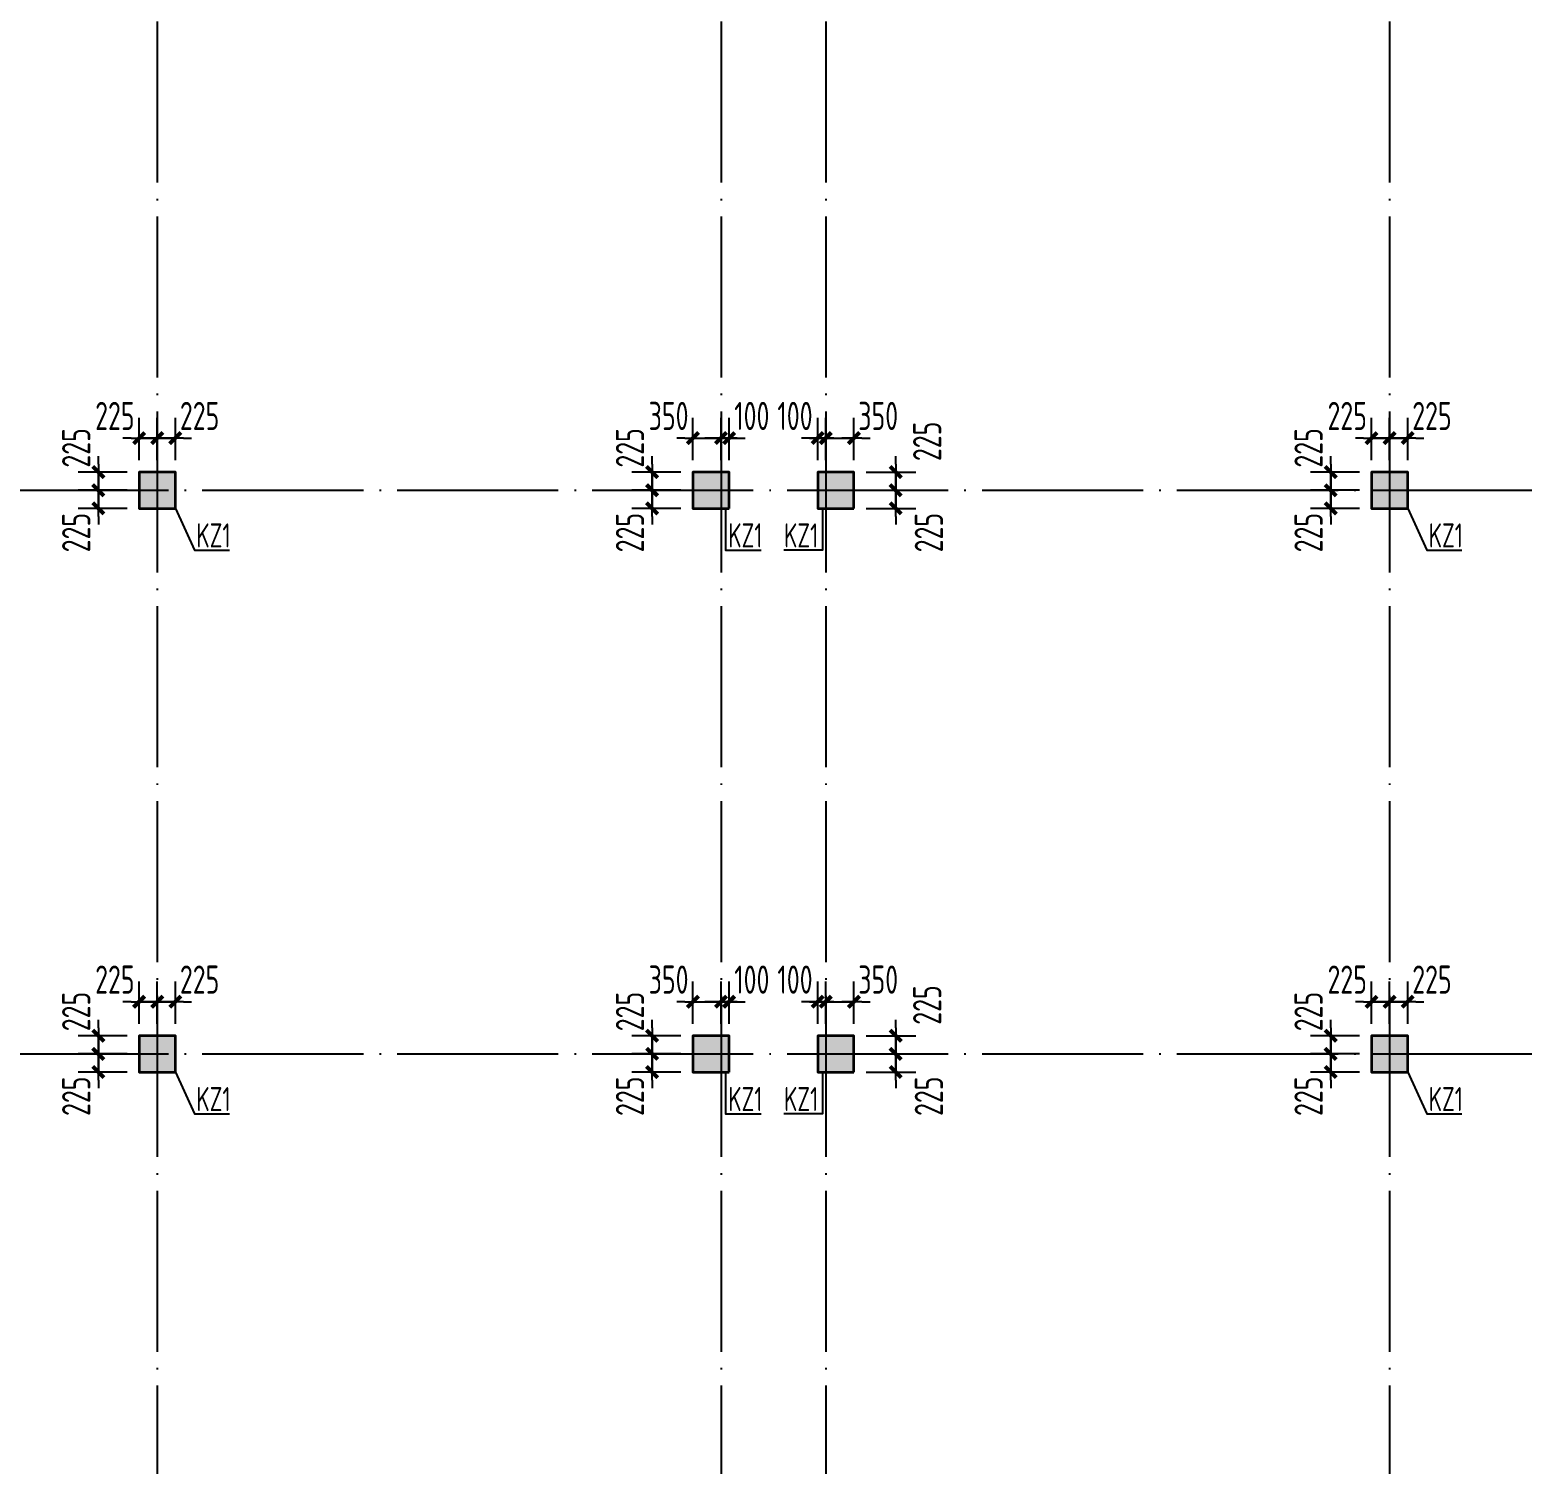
# Model space of a CAD drawing. Extents: x 8268344 to 8869063, y 669070 to 951310.
# Drawn here: x 8479127 to 8497654, y 915453 to 933266 of the extents above; entities that cross this region are included whole.
import ezdxf

# ---------------------------------------------------------------- set-up
doc = ezdxf.new("R2010")
doc.units = 0
doc.header["$LTSCALE"] = 1000
doc.linetypes.add('DOTE', pattern=[2.42, 2, -0.2, 0.02, -0.2])
doc.layers.get('0').update_dxf_attribs({"linetype": 'CONTINUOUS'})
doc.layers.get('Defpoints').update_dxf_attribs({"linetype": 'CONTINUOUS'})
for name, color, linetype in [('DIM', 3, 'CONTINUOUS'), ('DOTE', 1, 'DOTE'), ('PUB_TEXT', 7, 'CONTINUOUS'), ('柱涂实', 54, 'CONTINUOUS')]:
    doc.layers.add(name, color=color, linetype=linetype)
doc.layers.add('柱', color=2, linetype='CONTINUOUS', lineweight=35)
doc.styles.add('HZTXT', font='tssdeng.shx', dxfattribs={"width": 0.75, "bigfont": 'HZTXT.shx'})
doc.styles.add('TSSD_Dimension', font='Tssdeng.shx', dxfattribs={"width": 0.7, "bigfont": 'tssdchn.shx'})
doc.dimstyles.new('TSSD_100_100$0', dxfattribs={"dimtxt": 350, "dimasz": 100, "dimexe": 250, "dimexo": 150, "dimgap": 100, "dimtad": 1, "dimdec": 0, "dimzin": 0, "dimdsep": 46, "dimtxsty": 'TSSD_Dimension', "dimblk": '_TSDBK', "dimblk1": '_TSDBK', "dimblk2": '_TSDBK', "dimsah": 1, "dimcen": 0, "dimclrt": 7, "dimadec": 0, "dimazin": 0, "dimtfac": 1, "dimtdec": 0, "dimtix": 1, "dimtmove": 2, "dimatfit": 3, "dimldrblk": '_TSDBK', "dimfxl": 0, "dimtolj": 1, "dimtzin": 0, "dimarcsym": 0})

# ---------------------------------------------------------------- blocks, each defined once
blk = doc.blocks.new('_TSDBK')
blk.add_line((-1, 0), (1.5, 0))
at = {"const_width": 0.5}
blk.add_lwpolyline([(-0.7, -0.7), (0.7, 0.7)], dxfattribs=at)
blk = doc.blocks.new('*D92')
at = {"layer": 'Defpoints', "color": 0}
for p in [(8480483, 920773), (8479977, 920548), (8480483, 920548)]:
    blk.add_point(p, dxfattribs=at)
at = {"layer": 'DIM', "color": 0, "lineweight": -2}
for p, q in [((8479977, 920873), (8479977, 920973)), ((8480333, 920773), (8479727, 920773)), ((8479977, 920773), (8479977, 920548)), ((8480333, 920548), (8479727, 920548)), ((8479977, 920448), (8479977, 920348))]:
    blk.add_line(p, q, dxfattribs=at)
at = {"layer": 'DIM', "color": 0, "lineweight": -2, "xscale": 100, "yscale": 100, "zscale": 100}
for p, rotation in [((8479977, 920773), 270), ((8479977, 920548), 90)]:
    blk.add_blockref('_TSDBK', p, dxfattribs=dict(at, rotation=rotation))
at = {"layer": 'DIM', "color": 7, "insert": (8479702, 921074), "char_height": 350, "attachment_point": 5, "rotation": 90, "style": 'TSSD_Dimension'}
blk.add_mtext('\\A1;225', dxfattribs=at)
blk = doc.blocks.new('*D93')
at = {"layer": 'Defpoints', "color": 0}
for p in [(8480483, 920548), (8479977, 920323), (8480483, 920323)]:
    blk.add_point(p, dxfattribs=at)
at = {"layer": 'DIM', "color": 0, "lineweight": -2}
for p, q in [((8479977, 920648), (8479977, 920748)), ((8480333, 920548), (8479727, 920548)), ((8479977, 920548), (8479977, 920323)), ((8480333, 920323), (8479727, 920323)), ((8479977, 920223), (8479977, 920123))]:
    blk.add_line(p, q, dxfattribs=at)
at = {"layer": 'DIM', "color": 0, "lineweight": -2, "xscale": 100, "yscale": 100, "zscale": 100}
for p, rotation in [((8479977, 920548), 270), ((8479977, 920323), 90)]:
    blk.add_blockref('_TSDBK', p, dxfattribs=dict(at, rotation=rotation))
at = {"layer": 'DIM', "color": 7, "insert": (8479702, 920022), "char_height": 350, "attachment_point": 5, "rotation": 90, "style": 'TSSD_Dimension'}
blk.add_mtext('\\A1;225', dxfattribs=at)
blk = doc.blocks.new('*D94')
at = {"layer": 'Defpoints', "color": 0}
for p in [(8480933, 921196), (8480708, 920773), (8480933, 920773)]:
    blk.add_point(p, dxfattribs=at)
at = {"layer": 'DIM', "color": 0, "lineweight": -2}
for p, q in [((8480708, 920923), (8480708, 921446)), ((8480933, 920923), (8480933, 921446)), ((8480608, 921196), (8480508, 921196)), ((8480708, 921196), (8480933, 921196)), ((8481033, 921196), (8481133, 921196))]:
    blk.add_line(p, q, dxfattribs=at)
at = {"layer": 'DIM', "color": 0, "lineweight": -2, "xscale": 100, "yscale": 100, "zscale": 100}
blk.add_blockref('_TSDBK', (8480708, 921196), dxfattribs=at)
at = {"layer": 'DIM', "color": 0, "lineweight": -2, "xscale": 100, "yscale": 100, "zscale": 100, "rotation": 180}
blk.add_blockref('_TSDBK', (8480933, 921196), dxfattribs=at)
at = {"layer": 'DIM', "color": 7, "insert": (8481234, 921471), "char_height": 350, "attachment_point": 5, "style": 'TSSD_Dimension'}
blk.add_mtext('\\A1;225', dxfattribs=at)
blk = doc.blocks.new('*D95')
at = {"layer": 'Defpoints', "color": 0}
for p in [(8480708, 921196), (8480483, 920773), (8480708, 920773)]:
    blk.add_point(p, dxfattribs=at)
at = {"layer": 'DIM', "color": 0, "lineweight": -2}
for p, q in [((8480483, 920923), (8480483, 921446)), ((8480708, 920923), (8480708, 921446)), ((8480383, 921196), (8480283, 921196)), ((8480483, 921196), (8480708, 921196)), ((8480808, 921196), (8480908, 921196))]:
    blk.add_line(p, q, dxfattribs=at)
at = {"layer": 'DIM', "color": 0, "lineweight": -2, "xscale": 100, "yscale": 100, "zscale": 100}
blk.add_blockref('_TSDBK', (8480483, 921196), dxfattribs=at)
at = {"layer": 'DIM', "color": 0, "lineweight": -2, "xscale": 100, "yscale": 100, "zscale": 100, "rotation": 180}
blk.add_blockref('_TSDBK', (8480708, 921196), dxfattribs=at)
at = {"layer": 'DIM', "color": 7, "insert": (8480182, 921471), "char_height": 350, "attachment_point": 5, "style": 'TSSD_Dimension'}
blk.add_mtext('\\A1;225', dxfattribs=at)
blk = doc.blocks.new('*D96')
at = {"layer": 'Defpoints', "color": 0}
for p in [(8480483, 927773), (8479977, 927548), (8480483, 927548)]:
    blk.add_point(p, dxfattribs=at)
at = {"layer": 'DIM', "color": 0, "lineweight": -2}
for p, q in [((8479977, 927873), (8479977, 927973)), ((8480333, 927773), (8479727, 927773)), ((8479977, 927773), (8479977, 927548)), ((8480333, 927548), (8479727, 927548)), ((8479977, 927448), (8479977, 927348))]:
    blk.add_line(p, q, dxfattribs=at)
at = {"layer": 'DIM', "color": 0, "lineweight": -2, "xscale": 100, "yscale": 100, "zscale": 100}
for p, rotation in [((8479977, 927773), 270), ((8479977, 927548), 90)]:
    blk.add_blockref('_TSDBK', p, dxfattribs=dict(at, rotation=rotation))
at = {"layer": 'DIM', "color": 7, "insert": (8479702, 928074), "char_height": 350, "attachment_point": 5, "rotation": 90, "style": 'TSSD_Dimension'}
blk.add_mtext('\\A1;225', dxfattribs=at)
blk = doc.blocks.new('*D97')
at = {"layer": 'Defpoints', "color": 0}
for p in [(8480483, 927548), (8479977, 927323), (8480483, 927323)]:
    blk.add_point(p, dxfattribs=at)
at = {"layer": 'DIM', "color": 0, "lineweight": -2}
for p, q in [((8479977, 927648), (8479977, 927748)), ((8480333, 927548), (8479727, 927548)), ((8479977, 927548), (8479977, 927323)), ((8480333, 927323), (8479727, 927323)), ((8479977, 927223), (8479977, 927123))]:
    blk.add_line(p, q, dxfattribs=at)
at = {"layer": 'DIM', "color": 0, "lineweight": -2, "xscale": 100, "yscale": 100, "zscale": 100}
for p, rotation in [((8479977, 927548), 270), ((8479977, 927323), 90)]:
    blk.add_blockref('_TSDBK', p, dxfattribs=dict(at, rotation=rotation))
at = {"layer": 'DIM', "color": 7, "insert": (8479702, 927022), "char_height": 350, "attachment_point": 5, "rotation": 90, "style": 'TSSD_Dimension'}
blk.add_mtext('\\A1;225', dxfattribs=at)
blk = doc.blocks.new('*D98')
at = {"layer": 'Defpoints', "color": 0}
for p in [(8480933, 928196), (8480708, 927773), (8480933, 927773)]:
    blk.add_point(p, dxfattribs=at)
at = {"layer": 'DIM', "color": 0, "lineweight": -2}
for p, q in [((8480708, 927923), (8480708, 928446)), ((8480933, 927923), (8480933, 928446)), ((8480608, 928196), (8480508, 928196)), ((8480708, 928196), (8480933, 928196)), ((8481033, 928196), (8481133, 928196))]:
    blk.add_line(p, q, dxfattribs=at)
at = {"layer": 'DIM', "color": 0, "lineweight": -2, "xscale": 100, "yscale": 100, "zscale": 100}
blk.add_blockref('_TSDBK', (8480708, 928196), dxfattribs=at)
at = {"layer": 'DIM', "color": 0, "lineweight": -2, "xscale": 100, "yscale": 100, "zscale": 100, "rotation": 180}
blk.add_blockref('_TSDBK', (8480933, 928196), dxfattribs=at)
at = {"layer": 'DIM', "color": 7, "insert": (8481234, 928471), "char_height": 350, "attachment_point": 5, "style": 'TSSD_Dimension'}
blk.add_mtext('\\A1;225', dxfattribs=at)
blk = doc.blocks.new('*D99')
at = {"layer": 'Defpoints', "color": 0}
for p in [(8480708, 928196), (8480483, 927773), (8480708, 927773)]:
    blk.add_point(p, dxfattribs=at)
at = {"layer": 'DIM', "color": 0, "lineweight": -2}
for p, q in [((8480483, 927923), (8480483, 928446)), ((8480708, 927923), (8480708, 928446)), ((8480383, 928196), (8480283, 928196)), ((8480483, 928196), (8480708, 928196)), ((8480808, 928196), (8480908, 928196))]:
    blk.add_line(p, q, dxfattribs=at)
at = {"layer": 'DIM', "color": 0, "lineweight": -2, "xscale": 100, "yscale": 100, "zscale": 100}
blk.add_blockref('_TSDBK', (8480483, 928196), dxfattribs=at)
at = {"layer": 'DIM', "color": 0, "lineweight": -2, "xscale": 100, "yscale": 100, "zscale": 100, "rotation": 180}
blk.add_blockref('_TSDBK', (8480708, 928196), dxfattribs=at)
at = {"layer": 'DIM', "color": 7, "insert": (8480182, 928471), "char_height": 350, "attachment_point": 5, "style": 'TSSD_Dimension'}
blk.add_mtext('\\A1;225', dxfattribs=at)
blk = doc.blocks.new('*D116')
at = {"layer": 'Defpoints', "color": 0}
for p in [(8487358, 927773), (8486852, 927548), (8487358, 927548)]:
    blk.add_point(p, dxfattribs=at)
at = {"layer": 'DIM', "color": 0, "lineweight": -2}
for p, q in [((8486852, 927873), (8486852, 927973)), ((8487208, 927773), (8486602, 927773)), ((8486852, 927773), (8486852, 927548)), ((8487208, 927548), (8486602, 927548)), ((8486852, 927448), (8486852, 927348))]:
    blk.add_line(p, q, dxfattribs=at)
at = {"layer": 'DIM', "color": 0, "lineweight": -2, "xscale": 100, "yscale": 100, "zscale": 100}
for p, rotation in [((8486852, 927773), 270), ((8486852, 927548), 90)]:
    blk.add_blockref('_TSDBK', p, dxfattribs=dict(at, rotation=rotation))
at = {"layer": 'DIM', "color": 7, "insert": (8486577, 928074), "char_height": 350, "attachment_point": 5, "rotation": 90, "style": 'TSSD_Dimension'}
blk.add_mtext('\\A1;225', dxfattribs=at)
blk = doc.blocks.new('*D117')
at = {"layer": 'Defpoints', "color": 0}
for p in [(8487358, 927548), (8486852, 927323), (8487358, 927323)]:
    blk.add_point(p, dxfattribs=at)
at = {"layer": 'DIM', "color": 0, "lineweight": -2}
for p, q in [((8486852, 927648), (8486852, 927748)), ((8487208, 927548), (8486602, 927548)), ((8486852, 927548), (8486852, 927323)), ((8487208, 927323), (8486602, 927323)), ((8486852, 927223), (8486852, 927123))]:
    blk.add_line(p, q, dxfattribs=at)
at = {"layer": 'DIM', "color": 0, "lineweight": -2, "xscale": 100, "yscale": 100, "zscale": 100}
for p, rotation in [((8486852, 927548), 270), ((8486852, 927323), 90)]:
    blk.add_blockref('_TSDBK', p, dxfattribs=dict(at, rotation=rotation))
at = {"layer": 'DIM', "color": 7, "insert": (8486577, 927022), "char_height": 350, "attachment_point": 5, "rotation": 90, "style": 'TSSD_Dimension'}
blk.add_mtext('\\A1;225', dxfattribs=at)
blk = doc.blocks.new('*D118')
at = {"layer": 'Defpoints', "color": 0}
for p in [(8487808, 928196), (8487708, 927773), (8487808, 927773)]:
    blk.add_point(p, dxfattribs=at)
at = {"layer": 'DIM', "color": 0, "lineweight": -2}
for p, q in [((8487708, 927923), (8487708, 928446)), ((8487808, 927923), (8487808, 928446)), ((8487608, 928196), (8487508, 928196)), ((8487708, 928196), (8487808, 928196)), ((8487908, 928196), (8488008, 928196))]:
    blk.add_line(p, q, dxfattribs=at)
at = {"layer": 'DIM', "color": 0, "lineweight": -2, "xscale": 100, "yscale": 100, "zscale": 100}
blk.add_blockref('_TSDBK', (8487708, 928196), dxfattribs=at)
at = {"layer": 'DIM', "color": 0, "lineweight": -2, "xscale": 100, "yscale": 100, "zscale": 100, "rotation": 180}
blk.add_blockref('_TSDBK', (8487808, 928196), dxfattribs=at)
at = {"layer": 'DIM', "color": 7, "insert": (8488090, 928471), "char_height": 350, "attachment_point": 5, "style": 'TSSD_Dimension'}
blk.add_mtext('\\A1;100', dxfattribs=at)
blk = doc.blocks.new('*D119')
at = {"layer": 'Defpoints', "color": 0}
for p in [(8487708, 928196), (8487358, 927773), (8487708, 927773)]:
    blk.add_point(p, dxfattribs=at)
at = {"layer": 'DIM', "color": 0, "lineweight": -2}
for p, q in [((8487358, 927923), (8487358, 928446)), ((8487708, 927923), (8487708, 928446)), ((8487258, 928196), (8487158, 928196)), ((8487358, 928196), (8487708, 928196)), ((8487808, 928196), (8487908, 928196))]:
    blk.add_line(p, q, dxfattribs=at)
at = {"layer": 'DIM', "color": 0, "lineweight": -2, "xscale": 100, "yscale": 100, "zscale": 100}
blk.add_blockref('_TSDBK', (8487358, 928196), dxfattribs=at)
at = {"layer": 'DIM', "color": 0, "lineweight": -2, "xscale": 100, "yscale": 100, "zscale": 100, "rotation": 180}
blk.add_blockref('_TSDBK', (8487708, 928196), dxfattribs=at)
at = {"layer": 'DIM', "color": 7, "insert": (8487057, 928471), "char_height": 350, "attachment_point": 5, "style": 'TSSD_Dimension'}
blk.add_mtext('\\A1;350', dxfattribs=at)
blk = doc.blocks.new('*D120')
at = {"layer": 'Defpoints', "color": 0}
for p in [(8489358, 928196), (8489008, 927773), (8489358, 927773)]:
    blk.add_point(p, dxfattribs=at)
at = {"layer": 'DIM', "color": 0, "lineweight": -2}
for p, q in [((8489008, 927923), (8489008, 928446)), ((8489358, 927923), (8489358, 928446)), ((8488908, 928196), (8488808, 928196)), ((8489008, 928196), (8489358, 928196)), ((8489458, 928196), (8489558, 928196))]:
    blk.add_line(p, q, dxfattribs=at)
at = {"layer": 'DIM', "color": 0, "lineweight": -2, "xscale": 100, "yscale": 100, "zscale": 100}
blk.add_blockref('_TSDBK', (8489008, 928196), dxfattribs=at)
at = {"layer": 'DIM', "color": 0, "lineweight": -2, "xscale": 100, "yscale": 100, "zscale": 100, "rotation": 180}
blk.add_blockref('_TSDBK', (8489358, 928196), dxfattribs=at)
at = {"layer": 'DIM', "color": 7, "insert": (8489659, 928471), "char_height": 350, "attachment_point": 5, "style": 'TSSD_Dimension'}
blk.add_mtext('\\A1;350', dxfattribs=at)
blk = doc.blocks.new('*D121')
at = {"layer": 'Defpoints', "color": 0}
for p in [(8489008, 928196), (8488908, 927773), (8489008, 927773)]:
    blk.add_point(p, dxfattribs=at)
at = {"layer": 'DIM', "color": 0, "lineweight": -2}
for p, q in [((8488908, 927923), (8488908, 928446)), ((8489008, 927923), (8489008, 928446)), ((8488808, 928196), (8488708, 928196)), ((8488908, 928196), (8489008, 928196)), ((8489108, 928196), (8489208, 928196))]:
    blk.add_line(p, q, dxfattribs=at)
at = {"layer": 'DIM', "color": 0, "lineweight": -2, "xscale": 100, "yscale": 100, "zscale": 100}
blk.add_blockref('_TSDBK', (8488908, 928196), dxfattribs=at)
at = {"layer": 'DIM', "color": 0, "lineweight": -2, "xscale": 100, "yscale": 100, "zscale": 100, "rotation": 180}
blk.add_blockref('_TSDBK', (8489008, 928196), dxfattribs=at)
at = {"layer": 'DIM', "color": 7, "insert": (8488626, 928471), "char_height": 350, "attachment_point": 5, "style": 'TSSD_Dimension'}
blk.add_mtext('\\A1;100', dxfattribs=at)
blk = doc.blocks.new('*D122')
at = {"layer": 'Defpoints', "color": 0}
for p in [(8489358, 927773), (8489358, 927548), (8489876, 927548)]:
    blk.add_point(p, dxfattribs=at)
at = {"layer": 'DIM', "color": 0, "lineweight": -2}
for p, q in [((8489876, 927873), (8489876, 927973)), ((8489508, 927773), (8490126, 927773)), ((8489876, 927773), (8489876, 927548)), ((8489508, 927548), (8490126, 927548)), ((8489876, 927448), (8489876, 927348))]:
    blk.add_line(p, q, dxfattribs=at)
at = {"layer": 'DIM', "color": 0, "lineweight": -2, "xscale": 100, "yscale": 100, "zscale": 100}
for p, rotation in [((8489876, 927773), 270), ((8489876, 927548), 90)]:
    blk.add_blockref('_TSDBK', p, dxfattribs=dict(at, rotation=rotation))
at = {"layer": 'DIM', "color": 7, "insert": (8490267, 928155), "char_height": 350, "attachment_point": 5, "rotation": 90, "style": 'TSSD_Dimension'}
blk.add_mtext('\\A1;225', dxfattribs=at)
blk = doc.blocks.new('*D123')
at = {"layer": 'Defpoints', "color": 0}
for p in [(8489358, 927548), (8489358, 927323), (8489876, 927323)]:
    blk.add_point(p, dxfattribs=at)
at = {"layer": 'DIM', "color": 0, "lineweight": -2}
for p, q in [((8489876, 927648), (8489876, 927748)), ((8489508, 927548), (8490126, 927548)), ((8489876, 927548), (8489876, 927323)), ((8489508, 927323), (8490126, 927323)), ((8489876, 927223), (8489876, 927123))]:
    blk.add_line(p, q, dxfattribs=at)
at = {"layer": 'DIM', "color": 0, "lineweight": -2, "xscale": 100, "yscale": 100, "zscale": 100}
for p, rotation in [((8489876, 927548), 270), ((8489876, 927323), 90)]:
    blk.add_blockref('_TSDBK', p, dxfattribs=dict(at, rotation=rotation))
at = {"layer": 'DIM', "color": 7, "insert": (8490288, 927022), "char_height": 350, "attachment_point": 5, "rotation": 90, "style": 'TSSD_Dimension'}
blk.add_mtext('\\A1;225', dxfattribs=at)
blk = doc.blocks.new('*D124')
at = {"layer": 'Defpoints', "color": 0}
for p in [(8487358, 920773), (8486852, 920548), (8487358, 920548)]:
    blk.add_point(p, dxfattribs=at)
at = {"layer": 'DIM', "color": 0, "lineweight": -2}
for p, q in [((8486852, 920873), (8486852, 920973)), ((8487208, 920773), (8486602, 920773)), ((8486852, 920773), (8486852, 920548)), ((8487208, 920548), (8486602, 920548)), ((8486852, 920448), (8486852, 920348))]:
    blk.add_line(p, q, dxfattribs=at)
at = {"layer": 'DIM', "color": 0, "lineweight": -2, "xscale": 100, "yscale": 100, "zscale": 100}
for p, rotation in [((8486852, 920773), 270), ((8486852, 920548), 90)]:
    blk.add_blockref('_TSDBK', p, dxfattribs=dict(at, rotation=rotation))
at = {"layer": 'DIM', "color": 7, "insert": (8486577, 921074), "char_height": 350, "attachment_point": 5, "rotation": 90, "style": 'TSSD_Dimension'}
blk.add_mtext('\\A1;225', dxfattribs=at)
blk = doc.blocks.new('*D125')
at = {"layer": 'Defpoints', "color": 0}
for p in [(8487358, 920548), (8486852, 920323), (8487358, 920323)]:
    blk.add_point(p, dxfattribs=at)
at = {"layer": 'DIM', "color": 0, "lineweight": -2}
for p, q in [((8486852, 920648), (8486852, 920748)), ((8487208, 920548), (8486602, 920548)), ((8486852, 920548), (8486852, 920323)), ((8487208, 920323), (8486602, 920323)), ((8486852, 920223), (8486852, 920123))]:
    blk.add_line(p, q, dxfattribs=at)
at = {"layer": 'DIM', "color": 0, "lineweight": -2, "xscale": 100, "yscale": 100, "zscale": 100}
for p, rotation in [((8486852, 920548), 270), ((8486852, 920323), 90)]:
    blk.add_blockref('_TSDBK', p, dxfattribs=dict(at, rotation=rotation))
at = {"layer": 'DIM', "color": 7, "insert": (8486577, 920022), "char_height": 350, "attachment_point": 5, "rotation": 90, "style": 'TSSD_Dimension'}
blk.add_mtext('\\A1;225', dxfattribs=at)
blk = doc.blocks.new('*D126')
at = {"layer": 'Defpoints', "color": 0}
for p in [(8487808, 921196), (8487708, 920773), (8487808, 920773)]:
    blk.add_point(p, dxfattribs=at)
at = {"layer": 'DIM', "color": 0, "lineweight": -2}
for p, q in [((8487708, 920923), (8487708, 921446)), ((8487808, 920923), (8487808, 921446)), ((8487608, 921196), (8487508, 921196)), ((8487708, 921196), (8487808, 921196)), ((8487908, 921196), (8488008, 921196))]:
    blk.add_line(p, q, dxfattribs=at)
at = {"layer": 'DIM', "color": 0, "lineweight": -2, "xscale": 100, "yscale": 100, "zscale": 100}
blk.add_blockref('_TSDBK', (8487708, 921196), dxfattribs=at)
at = {"layer": 'DIM', "color": 0, "lineweight": -2, "xscale": 100, "yscale": 100, "zscale": 100, "rotation": 180}
blk.add_blockref('_TSDBK', (8487808, 921196), dxfattribs=at)
at = {"layer": 'DIM', "color": 7, "insert": (8488090, 921471), "char_height": 350, "attachment_point": 5, "style": 'TSSD_Dimension'}
blk.add_mtext('\\A1;100', dxfattribs=at)
blk = doc.blocks.new('*D127')
at = {"layer": 'Defpoints', "color": 0}
for p in [(8487708, 921196), (8487358, 920773), (8487708, 920773)]:
    blk.add_point(p, dxfattribs=at)
at = {"layer": 'DIM', "color": 0, "lineweight": -2}
for p, q in [((8487358, 920923), (8487358, 921446)), ((8487708, 920923), (8487708, 921446)), ((8487258, 921196), (8487158, 921196)), ((8487358, 921196), (8487708, 921196)), ((8487808, 921196), (8487908, 921196))]:
    blk.add_line(p, q, dxfattribs=at)
at = {"layer": 'DIM', "color": 0, "lineweight": -2, "xscale": 100, "yscale": 100, "zscale": 100}
blk.add_blockref('_TSDBK', (8487358, 921196), dxfattribs=at)
at = {"layer": 'DIM', "color": 0, "lineweight": -2, "xscale": 100, "yscale": 100, "zscale": 100, "rotation": 180}
blk.add_blockref('_TSDBK', (8487708, 921196), dxfattribs=at)
at = {"layer": 'DIM', "color": 7, "insert": (8487057, 921471), "char_height": 350, "attachment_point": 5, "style": 'TSSD_Dimension'}
blk.add_mtext('\\A1;350', dxfattribs=at)
blk = doc.blocks.new('*D128')
at = {"layer": 'Defpoints', "color": 0}
for p in [(8489358, 921196), (8489008, 920773), (8489358, 920773)]:
    blk.add_point(p, dxfattribs=at)
at = {"layer": 'DIM', "color": 0, "lineweight": -2}
for p, q in [((8489008, 920923), (8489008, 921446)), ((8489358, 920923), (8489358, 921446)), ((8488908, 921196), (8488808, 921196)), ((8489008, 921196), (8489358, 921196)), ((8489458, 921196), (8489558, 921196))]:
    blk.add_line(p, q, dxfattribs=at)
at = {"layer": 'DIM', "color": 0, "lineweight": -2, "xscale": 100, "yscale": 100, "zscale": 100}
blk.add_blockref('_TSDBK', (8489008, 921196), dxfattribs=at)
at = {"layer": 'DIM', "color": 0, "lineweight": -2, "xscale": 100, "yscale": 100, "zscale": 100, "rotation": 180}
blk.add_blockref('_TSDBK', (8489358, 921196), dxfattribs=at)
at = {"layer": 'DIM', "color": 7, "insert": (8489659, 921471), "char_height": 350, "attachment_point": 5, "style": 'TSSD_Dimension'}
blk.add_mtext('\\A1;350', dxfattribs=at)
blk = doc.blocks.new('*D129')
at = {"layer": 'Defpoints', "color": 0}
for p in [(8489008, 921196), (8488908, 920773), (8489008, 920773)]:
    blk.add_point(p, dxfattribs=at)
at = {"layer": 'DIM', "color": 0, "lineweight": -2}
for p, q in [((8488908, 920923), (8488908, 921446)), ((8489008, 920923), (8489008, 921446)), ((8488808, 921196), (8488708, 921196)), ((8488908, 921196), (8489008, 921196)), ((8489108, 921196), (8489208, 921196))]:
    blk.add_line(p, q, dxfattribs=at)
at = {"layer": 'DIM', "color": 0, "lineweight": -2, "xscale": 100, "yscale": 100, "zscale": 100}
blk.add_blockref('_TSDBK', (8488908, 921196), dxfattribs=at)
at = {"layer": 'DIM', "color": 0, "lineweight": -2, "xscale": 100, "yscale": 100, "zscale": 100, "rotation": 180}
blk.add_blockref('_TSDBK', (8489008, 921196), dxfattribs=at)
at = {"layer": 'DIM', "color": 7, "insert": (8488626, 921471), "char_height": 350, "attachment_point": 5, "style": 'TSSD_Dimension'}
blk.add_mtext('\\A1;100', dxfattribs=at)
blk = doc.blocks.new('*D130')
at = {"layer": 'Defpoints', "color": 0}
for p in [(8489358, 920773), (8489358, 920548), (8489876, 920548)]:
    blk.add_point(p, dxfattribs=at)
at = {"layer": 'DIM', "color": 0, "lineweight": -2}
for p, q in [((8489876, 920873), (8489876, 920973)), ((8489508, 920773), (8490126, 920773)), ((8489876, 920773), (8489876, 920548)), ((8489508, 920548), (8490126, 920548)), ((8489876, 920448), (8489876, 920348))]:
    blk.add_line(p, q, dxfattribs=at)
at = {"layer": 'DIM', "color": 0, "lineweight": -2, "xscale": 100, "yscale": 100, "zscale": 100}
for p, rotation in [((8489876, 920773), 270), ((8489876, 920548), 90)]:
    blk.add_blockref('_TSDBK', p, dxfattribs=dict(at, rotation=rotation))
at = {"layer": 'DIM', "color": 7, "insert": (8490267, 921155), "char_height": 350, "attachment_point": 5, "rotation": 90, "style": 'TSSD_Dimension'}
blk.add_mtext('\\A1;225', dxfattribs=at)
blk = doc.blocks.new('*D131')
at = {"layer": 'Defpoints', "color": 0}
for p in [(8489358, 920548), (8489358, 920323), (8489876, 920323)]:
    blk.add_point(p, dxfattribs=at)
at = {"layer": 'DIM', "color": 0, "lineweight": -2}
for p, q in [((8489876, 920648), (8489876, 920748)), ((8489508, 920548), (8490126, 920548)), ((8489876, 920548), (8489876, 920323)), ((8489508, 920323), (8490126, 920323)), ((8489876, 920223), (8489876, 920123))]:
    blk.add_line(p, q, dxfattribs=at)
at = {"layer": 'DIM', "color": 0, "lineweight": -2, "xscale": 100, "yscale": 100, "zscale": 100}
for p, rotation in [((8489876, 920548), 270), ((8489876, 920323), 90)]:
    blk.add_blockref('_TSDBK', p, dxfattribs=dict(at, rotation=rotation))
at = {"layer": 'DIM', "color": 7, "insert": (8490288, 920022), "char_height": 350, "attachment_point": 5, "rotation": 90, "style": 'TSSD_Dimension'}
blk.add_mtext('\\A1;225', dxfattribs=at)
blk = doc.blocks.new('*D172')
at = {"layer": 'Defpoints', "color": 0}
for p in [(8495783, 920773), (8495277, 920548), (8495783, 920548)]:
    blk.add_point(p, dxfattribs=at)
at = {"layer": 'DIM', "color": 0, "lineweight": -2}
for p, q in [((8495277, 920873), (8495277, 920973)), ((8495633, 920773), (8495027, 920773)), ((8495277, 920773), (8495277, 920548)), ((8495633, 920548), (8495027, 920548)), ((8495277, 920448), (8495277, 920348))]:
    blk.add_line(p, q, dxfattribs=at)
at = {"layer": 'DIM', "color": 0, "lineweight": -2, "xscale": 100, "yscale": 100, "zscale": 100}
for p, rotation in [((8495277, 920773), 270), ((8495277, 920548), 90)]:
    blk.add_blockref('_TSDBK', p, dxfattribs=dict(at, rotation=rotation))
at = {"layer": 'DIM', "color": 7, "insert": (8495002, 921074), "char_height": 350, "attachment_point": 5, "rotation": 90, "style": 'TSSD_Dimension'}
blk.add_mtext('\\A1;225', dxfattribs=at)
blk = doc.blocks.new('*D173')
at = {"layer": 'Defpoints', "color": 0}
for p in [(8495783, 920548), (8495277, 920323), (8495783, 920323)]:
    blk.add_point(p, dxfattribs=at)
at = {"layer": 'DIM', "color": 0, "lineweight": -2}
for p, q in [((8495277, 920648), (8495277, 920748)), ((8495633, 920548), (8495027, 920548)), ((8495277, 920548), (8495277, 920323)), ((8495633, 920323), (8495027, 920323)), ((8495277, 920223), (8495277, 920123))]:
    blk.add_line(p, q, dxfattribs=at)
at = {"layer": 'DIM', "color": 0, "lineweight": -2, "xscale": 100, "yscale": 100, "zscale": 100}
for p, rotation in [((8495277, 920548), 270), ((8495277, 920323), 90)]:
    blk.add_blockref('_TSDBK', p, dxfattribs=dict(at, rotation=rotation))
at = {"layer": 'DIM', "color": 7, "insert": (8495002, 920022), "char_height": 350, "attachment_point": 5, "rotation": 90, "style": 'TSSD_Dimension'}
blk.add_mtext('\\A1;225', dxfattribs=at)
blk = doc.blocks.new('*D174')
at = {"layer": 'Defpoints', "color": 0}
for p in [(8496233, 921196), (8496008, 920773), (8496233, 920773)]:
    blk.add_point(p, dxfattribs=at)
at = {"layer": 'DIM', "color": 0, "lineweight": -2}
for p, q in [((8496008, 920923), (8496008, 921446)), ((8496233, 920923), (8496233, 921446)), ((8495908, 921196), (8495808, 921196)), ((8496008, 921196), (8496233, 921196)), ((8496333, 921196), (8496433, 921196))]:
    blk.add_line(p, q, dxfattribs=at)
at = {"layer": 'DIM', "color": 0, "lineweight": -2, "xscale": 100, "yscale": 100, "zscale": 100}
blk.add_blockref('_TSDBK', (8496008, 921196), dxfattribs=at)
at = {"layer": 'DIM', "color": 0, "lineweight": -2, "xscale": 100, "yscale": 100, "zscale": 100, "rotation": 180}
blk.add_blockref('_TSDBK', (8496233, 921196), dxfattribs=at)
at = {"layer": 'DIM', "color": 7, "insert": (8496534, 921471), "char_height": 350, "attachment_point": 5, "style": 'TSSD_Dimension'}
blk.add_mtext('\\A1;225', dxfattribs=at)
blk = doc.blocks.new('*D175')
at = {"layer": 'Defpoints', "color": 0}
for p in [(8496008, 921196), (8495783, 920773), (8496008, 920773)]:
    blk.add_point(p, dxfattribs=at)
at = {"layer": 'DIM', "color": 0, "lineweight": -2}
for p, q in [((8495783, 920923), (8495783, 921446)), ((8496008, 920923), (8496008, 921446)), ((8495683, 921196), (8495583, 921196)), ((8495783, 921196), (8496008, 921196)), ((8496108, 921196), (8496208, 921196))]:
    blk.add_line(p, q, dxfattribs=at)
at = {"layer": 'DIM', "color": 0, "lineweight": -2, "xscale": 100, "yscale": 100, "zscale": 100}
blk.add_blockref('_TSDBK', (8495783, 921196), dxfattribs=at)
at = {"layer": 'DIM', "color": 0, "lineweight": -2, "xscale": 100, "yscale": 100, "zscale": 100, "rotation": 180}
blk.add_blockref('_TSDBK', (8496008, 921196), dxfattribs=at)
at = {"layer": 'DIM', "color": 7, "insert": (8495482, 921471), "char_height": 350, "attachment_point": 5, "style": 'TSSD_Dimension'}
blk.add_mtext('\\A1;225', dxfattribs=at)
blk = doc.blocks.new('*D176')
at = {"layer": 'Defpoints', "color": 0}
for p in [(8495783, 927773), (8495277, 927548), (8495783, 927548)]:
    blk.add_point(p, dxfattribs=at)
at = {"layer": 'DIM', "color": 0, "lineweight": -2}
for p, q in [((8495277, 927873), (8495277, 927973)), ((8495633, 927773), (8495027, 927773)), ((8495277, 927773), (8495277, 927548)), ((8495633, 927548), (8495027, 927548)), ((8495277, 927448), (8495277, 927348))]:
    blk.add_line(p, q, dxfattribs=at)
at = {"layer": 'DIM', "color": 0, "lineweight": -2, "xscale": 100, "yscale": 100, "zscale": 100}
for p, rotation in [((8495277, 927773), 270), ((8495277, 927548), 90)]:
    blk.add_blockref('_TSDBK', p, dxfattribs=dict(at, rotation=rotation))
at = {"layer": 'DIM', "color": 7, "insert": (8495002, 928074), "char_height": 350, "attachment_point": 5, "rotation": 90, "style": 'TSSD_Dimension'}
blk.add_mtext('\\A1;225', dxfattribs=at)
blk = doc.blocks.new('*D177')
at = {"layer": 'Defpoints', "color": 0}
for p in [(8495783, 927548), (8495277, 927323), (8495783, 927323)]:
    blk.add_point(p, dxfattribs=at)
at = {"layer": 'DIM', "color": 0, "lineweight": -2}
for p, q in [((8495277, 927648), (8495277, 927748)), ((8495633, 927548), (8495027, 927548)), ((8495277, 927548), (8495277, 927323)), ((8495633, 927323), (8495027, 927323)), ((8495277, 927223), (8495277, 927123))]:
    blk.add_line(p, q, dxfattribs=at)
at = {"layer": 'DIM', "color": 0, "lineweight": -2, "xscale": 100, "yscale": 100, "zscale": 100}
for p, rotation in [((8495277, 927548), 270), ((8495277, 927323), 90)]:
    blk.add_blockref('_TSDBK', p, dxfattribs=dict(at, rotation=rotation))
at = {"layer": 'DIM', "color": 7, "insert": (8495002, 927022), "char_height": 350, "attachment_point": 5, "rotation": 90, "style": 'TSSD_Dimension'}
blk.add_mtext('\\A1;225', dxfattribs=at)
blk = doc.blocks.new('*D178')
at = {"layer": 'Defpoints', "color": 0}
for p in [(8496233, 928196), (8496008, 927773), (8496233, 927773)]:
    blk.add_point(p, dxfattribs=at)
at = {"layer": 'DIM', "color": 0, "lineweight": -2}
for p, q in [((8496008, 927923), (8496008, 928446)), ((8496233, 927923), (8496233, 928446)), ((8495908, 928196), (8495808, 928196)), ((8496008, 928196), (8496233, 928196)), ((8496333, 928196), (8496433, 928196))]:
    blk.add_line(p, q, dxfattribs=at)
at = {"layer": 'DIM', "color": 0, "lineweight": -2, "xscale": 100, "yscale": 100, "zscale": 100}
blk.add_blockref('_TSDBK', (8496008, 928196), dxfattribs=at)
at = {"layer": 'DIM', "color": 0, "lineweight": -2, "xscale": 100, "yscale": 100, "zscale": 100, "rotation": 180}
blk.add_blockref('_TSDBK', (8496233, 928196), dxfattribs=at)
at = {"layer": 'DIM', "color": 7, "insert": (8496534, 928471), "char_height": 350, "attachment_point": 5, "style": 'TSSD_Dimension'}
blk.add_mtext('\\A1;225', dxfattribs=at)
blk = doc.blocks.new('*D179')
at = {"layer": 'Defpoints', "color": 0}
for p in [(8496008, 928196), (8495783, 927773), (8496008, 927773)]:
    blk.add_point(p, dxfattribs=at)
at = {"layer": 'DIM', "color": 0, "lineweight": -2}
for p, q in [((8495783, 927923), (8495783, 928446)), ((8496008, 927923), (8496008, 928446)), ((8495683, 928196), (8495583, 928196)), ((8495783, 928196), (8496008, 928196)), ((8496108, 928196), (8496208, 928196))]:
    blk.add_line(p, q, dxfattribs=at)
at = {"layer": 'DIM', "color": 0, "lineweight": -2, "xscale": 100, "yscale": 100, "zscale": 100}
blk.add_blockref('_TSDBK', (8495783, 928196), dxfattribs=at)
at = {"layer": 'DIM', "color": 0, "lineweight": -2, "xscale": 100, "yscale": 100, "zscale": 100, "rotation": 180}
blk.add_blockref('_TSDBK', (8496008, 928196), dxfattribs=at)
at = {"layer": 'DIM', "color": 7, "insert": (8495482, 928471), "char_height": 350, "attachment_point": 5, "style": 'TSSD_Dimension'}
blk.add_mtext('\\A1;225', dxfattribs=at)

msp = doc.modelspace()

# ---------------------------------------------------------------- hatches: boundary and pattern name
at = {"layer": '柱涂实'}
for points in [[(8480932.9, 927323.2), (8480932.9, 927773.2), (8480482.9, 927773.2), (8480482.9, 927323.2)], [(8487807.9, 927323.2), (8487807.9, 927773.2), (8487357.9, 927773.2), (8487357.9, 927323.2)], [(8489357.9, 927323.2), (8489357.9, 927773.2), (8488907.9, 927773.2), (8488907.9, 927323.2)], [(8496232.9, 927323.2), (8496232.9, 927773.2), (8495782.9, 927773.2), (8495782.9, 927323.2)], [(8480932.9, 920323.2), (8480932.9, 920773.2), (8480482.9, 920773.2), (8480482.9, 920323.2)], [(8487807.9, 920323.2), (8487807.9, 920773.2), (8487357.9, 920773.2), (8487357.9, 920323.2)], [(8489357.9, 920323.2), (8489357.9, 920773.2), (8488907.9, 920773.2), (8488907.9, 920323.2)], [(8496232.9, 920323.2), (8496232.9, 920773.2), (8495782.9, 920773.2), (8495782.9, 920323.2)]]:
    msp.add_hatch(color=256, dxfattribs=at).paths.add_polyline_path(points)

# ---------------------------------------------------------------- linework, layer by layer
at = {"layer": 'DOTE'}
for p, q in [((8480707.9, 943048.2), (8480707.9, 898048.2)), ((8487707.9, 943048.2), (8487707.9, 898048.2)), ((8487707.9, 943048.2), (8487707.9, 898048.2)), ((8489007.9, 943048.2), (8489007.9, 898048.2)), ((8496007.9, 943048.2), (8496007.9, 898048.2)), ((8437707.9, 927548.2), (8539007.9, 927548.2)), ((8437707.9, 920548.2), (8539007.9, 920548.2))]:
    msp.add_line(p, q, dxfattribs=at)
at = {"layer": 'PUB_TEXT', "color": 7}
for points in [[(8480932.9, 927323.2), (8481172.3, 926805.4), (8481603.6, 926805.4)], [(8487763.2, 927323.2), (8487763.2, 926805.4), (8488207.8, 926805.4)], [(8488966.4, 927323.2), (8488966.4, 926805.4), (8488487.6, 926805.4)], [(8496232.9, 927323.2), (8496472.3, 926805.4), (8496903.6, 926805.4)], [(8480932.9, 920323.2), (8481172.3, 919805.4), (8481603.6, 919805.4)], [(8487763.2, 920323.2), (8487763.2, 919805.4), (8488207.8, 919805.4)], [(8488966.4, 920323.2), (8488966.4, 919805.4), (8488487.6, 919805.4)], [(8496232.9, 920323.2), (8496472.3, 919805.4), (8496903.6, 919805.4)]]:
    msp.add_lwpolyline(points, dxfattribs=at)
at = {"layer": '柱'}
for points in [[(8480932.9, 927323.2), (8480932.9, 927773.2), (8480482.9, 927773.2), (8480482.9, 927323.2)], [(8487807.9, 927323.2), (8487807.9, 927773.2), (8487357.9, 927773.2), (8487357.9, 927323.2)], [(8489357.9, 927323.2), (8489357.9, 927773.2), (8488907.9, 927773.2), (8488907.9, 927323.2)], [(8496232.9, 927323.2), (8496232.9, 927773.2), (8495782.9, 927773.2), (8495782.9, 927323.2)], [(8480932.9, 920323.2), (8480932.9, 920773.2), (8480482.9, 920773.2), (8480482.9, 920323.2)], [(8487807.9, 920323.2), (8487807.9, 920773.2), (8487357.9, 920773.2), (8487357.9, 920323.2)], [(8489357.9, 920323.2), (8489357.9, 920773.2), (8488907.9, 920773.2), (8488907.9, 920323.2)], [(8496232.9, 920323.2), (8496232.9, 920773.2), (8495782.9, 920773.2), (8495782.9, 920323.2)]]:
    msp.add_lwpolyline(points, close=True, dxfattribs=at)
at = {"layer": '柱涂实', "linetype": 'Continuous'}
for points in [[(8480932.9, 927323.2), (8480932.9, 927773.2), (8480482.9, 927773.2), (8480482.9, 927323.2)], [(8487807.9, 927323.2), (8487807.9, 927773.2), (8487357.9, 927773.2), (8487357.9, 927323.2)], [(8489357.9, 927323.2), (8489357.9, 927773.2), (8488907.9, 927773.2), (8488907.9, 927323.2)], [(8496232.9, 927323.2), (8496232.9, 927773.2), (8495782.9, 927773.2), (8495782.9, 927323.2)], [(8480932.9, 920323.2), (8480932.9, 920773.2), (8480482.9, 920773.2), (8480482.9, 920323.2)], [(8487807.9, 920323.2), (8487807.9, 920773.2), (8487357.9, 920773.2), (8487357.9, 920323.2)], [(8489357.9, 920323.2), (8489357.9, 920773.2), (8488907.9, 920773.2), (8488907.9, 920323.2)], [(8496232.9, 920323.2), (8496232.9, 920773.2), (8495782.9, 920773.2), (8495782.9, 920323.2)]]:
    msp.add_lwpolyline(points, close=True, dxfattribs=at)

# ---------------------------------------------------------------- texts
at = {"layer": 'PUB_TEXT', "color": 6, "style": 'HZTXT', "width": 0.7}
for p in [(8481193.9, 926837.4), (8487797.9, 926837.4), (8488490.5, 926837.4), (8496493.9, 926837.4), (8481193.9, 919837.4), (8487797.9, 919837.4), (8488490.5, 919837.4), (8496493.9, 919837.4)]:
    msp.add_text('KZ1', height=300, dxfattribs=at).set_placement(p)

# ---------------------------------------------------------------- dimensions: what is measured, and where the dimension line sits
at = {"layer": 'DIM'}
for base, p1, p2, picture, middle in [((8480707.9, 928196.1), (8480482.9, 927773.2), (8480707.9, 927773.2), '*D99', (8480181.8, 928471.1)), ((8480932.9, 928196.1), (8480707.9, 927773.2), (8480932.9, 927773.2), '*D98', (8481234, 928471.1)), ((8487707.9, 928196.1), (8487357.9, 927773.2), (8487707.9, 927773.2), '*D119', (8487056.8, 928471.1)), ((8487807.9, 928196.1), (8487707.9, 927773.2), (8487807.9, 927773.2), '*D118', (8488090.2, 928471.1)), ((8489007.9, 928196.1), (8488907.9, 927773.2), (8489007.9, 927773.2), '*D121', (8488625.7, 928471.1)), ((8489357.9, 928196.1), (8489007.9, 927773.2), (8489357.9, 927773.2), '*D120', (8489659, 928471.1)), ((8496007.9, 928196.1), (8495782.9, 927773.2), (8496007.9, 927773.2), '*D179', (8495481.8, 928471.1)), ((8496232.9, 928196.1), (8496007.9, 927773.2), (8496232.9, 927773.2), '*D178', (8496534, 928471.1)), ((8480707.9, 921196.1), (8480482.9, 920773.2), (8480707.9, 920773.2), '*D95', (8480181.8, 921471.1)), ((8480932.9, 921196.1), (8480707.9, 920773.2), (8480932.9, 920773.2), '*D94', (8481234, 921471.1)), ((8487707.9, 921196.1), (8487357.9, 920773.2), (8487707.9, 920773.2), '*D127', (8487056.8, 921471.1)), ((8487807.9, 921196.1), (8487707.9, 920773.2), (8487807.9, 920773.2), '*D126', (8488090.2, 921471.1)), ((8489007.9, 921196.1), (8488907.9, 920773.2), (8489007.9, 920773.2), '*D129', (8488625.7, 921471.1)), ((8489357.9, 921196.1), (8489007.9, 920773.2), (8489357.9, 920773.2), '*D128', (8489659, 921471.1)), ((8496007.9, 921196.1), (8495782.9, 920773.2), (8496007.9, 920773.2), '*D175', (8495481.8, 921471.1)), ((8496232.9, 921196.1), (8496007.9, 920773.2), (8496232.9, 920773.2), '*D174', (8496534, 921471.1))]:
    dim = msp.add_linear_dim(base=base, p1=p1, p2=p2, dimstyle='TSSD_100_100$0', dxfattribs=at)
    dim.commit()
    dim.dimension.update_dxf_attribs({"geometry": picture, "text_midpoint": middle, "dimtype": 160})
for base, p1, p2, picture, middle in [((8479976.8, 927548.2), (8480482.9, 927773.2), (8480482.9, 927548.2), '*D96', (8479701.8, 928074.3)), ((8486851.8, 927548.2), (8487357.9, 927773.2), (8487357.9, 927548.2), '*D116', (8486576.8, 928074.3)), ((8489876.3, 927548.2), (8489357.9, 927773.2), (8489357.9, 927548.2), '*D122', (8490266.8, 928155.5)), ((8495276.8, 927548.2), (8495782.9, 927773.2), (8495782.9, 927548.2), '*D176', (8495001.8, 928074.3)), ((8479976.8, 927323.2), (8480482.9, 927548.2), (8480482.9, 927323.2), '*D97', (8479701.8, 927022.1)), ((8486851.8, 927323.2), (8487357.9, 927548.2), (8487357.9, 927323.2), '*D117', (8486576.8, 927022.1)), ((8489876.3, 927323.2), (8489357.9, 927548.2), (8489357.9, 927323.2), '*D123', (8490288.1, 927022.2)), ((8495276.8, 927323.2), (8495782.9, 927548.2), (8495782.9, 927323.2), '*D177', (8495001.8, 927022.2)), ((8479976.8, 920548.2), (8480482.9, 920773.2), (8480482.9, 920548.2), '*D92', (8479701.8, 921074.3)), ((8486851.8, 920548.2), (8487357.9, 920773.2), (8487357.9, 920548.2), '*D124', (8486576.8, 921074.3)), ((8489876.3, 920548.2), (8489357.9, 920773.2), (8489357.9, 920548.2), '*D130', (8490266.8, 921155.5)), ((8495276.8, 920548.2), (8495782.9, 920773.2), (8495782.9, 920548.2), '*D172', (8495001.8, 921074.3)), ((8479976.8, 920323.2), (8480482.9, 920548.2), (8480482.9, 920323.2), '*D93', (8479701.8, 920022.1)), ((8486851.8, 920323.2), (8487357.9, 920548.2), (8487357.9, 920323.2), '*D125', (8486576.8, 920022.1)), ((8489876.3, 920323.2), (8489357.9, 920548.2), (8489357.9, 920323.2), '*D131', (8490288.1, 920022.2)), ((8495276.8, 920323.2), (8495782.9, 920548.2), (8495782.9, 920323.2), '*D173', (8495001.8, 920022.2))]:
    dim = msp.add_linear_dim(base=base, p1=p1, p2=p2, angle=90, dimstyle='TSSD_100_100$0', dxfattribs=at)
    dim.commit()
    dim.dimension.update_dxf_attribs({"geometry": picture, "text_midpoint": middle, "dimtype": 160})

doc.saveas('drawing.dxf')
